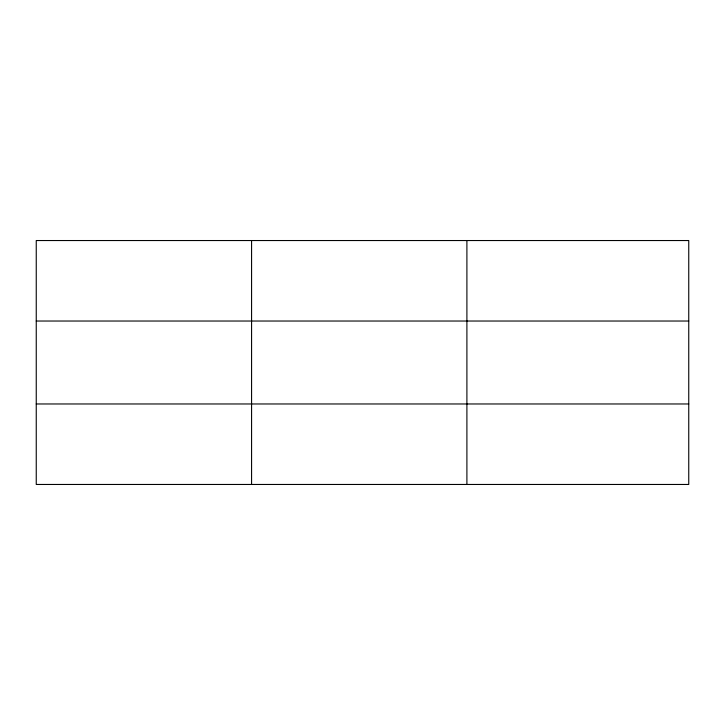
<?xml version="1.0" encoding="UTF-8"?>
<svg xmlns="http://www.w3.org/2000/svg" width="725" height="725" viewBox="0 0 725 725"><rect width="100%" height="100%" fill="white"/><g stroke="black" fill="none" stroke-linecap="round" stroke-linejoin="round"><path stroke-width="1.09" d="M251.575 240.537L251.575 484.463M466.9 240.537L466.9 484.463M688.75 403.97L688.75 484.463L36.25 484.463L36.25 240.537L688.75 240.537L688.75 403.97L36.25 403.97M36.25 321.03L688.75 321.03"/></g></svg>
